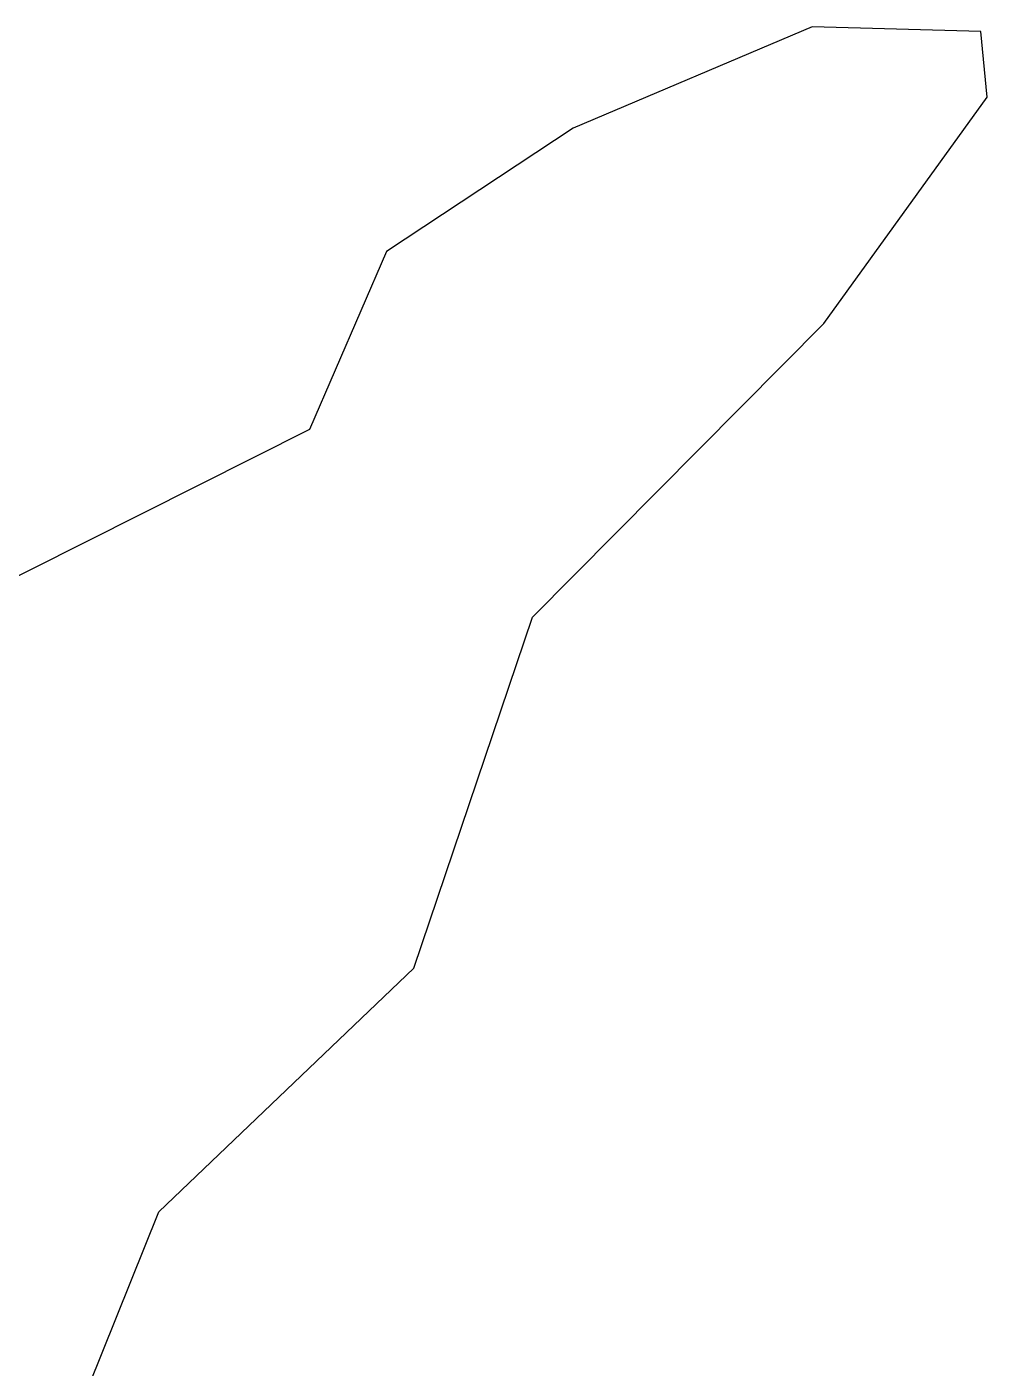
# Model space of a CAD drawing. Header units: metres. Extents: x 479526 to 481925, y 6484265 to 6487890.
# Drawn here: x 481359.6 to 481667, y 6486930.9 to 6487360.5 of the extents above; entities that cross this region are included whole.
import ezdxf

# ---------------------------------------------------------------- set-up
doc = ezdxf.new("R2010")
doc.units = ezdxf.units.M
doc.header["$LTSCALE"] = 0.5
doc.header["$MEASUREMENT"] = 0
doc.layers.add('maa', color=7, linetype='CONTINUOUS')

msp = doc.modelspace()

# ---------------------------------------------------------------- linework, layer by layer
at = {"layer": 'maa', "color": 3, "linetype": 'Continuous'}
for points in [[(481610.97, 6487360.5), (481534.47, 6487328)], [(481610.97, 6487360.5), (481610.97, 6487360.5)], [(481664.94, 6487359), (481610.97, 6487360.5)], [(481667, 6487338), (481664.94, 6487359)], [(481614.72, 6487265.5), (481667, 6487338)], [(481534.47, 6487328), (481474.69, 6487288.5)], [(481474.69, 6487288.5), (481450.13, 6487231.5)], [(481521.47, 6487171.5), (481614.72, 6487265.5)], [(481450.13, 6487231.5), (481324.6054, 6487168.5086)], [(481483.44, 6487059), (481521.47, 6487171.5)], [(481401.88, 6486981), (481483.44, 6487059)], [(481379.34, 6486925), (481401.88, 6486981)]]:
    msp.add_lwpolyline(points, dxfattribs=at)

doc.saveas('drawing.dxf')
